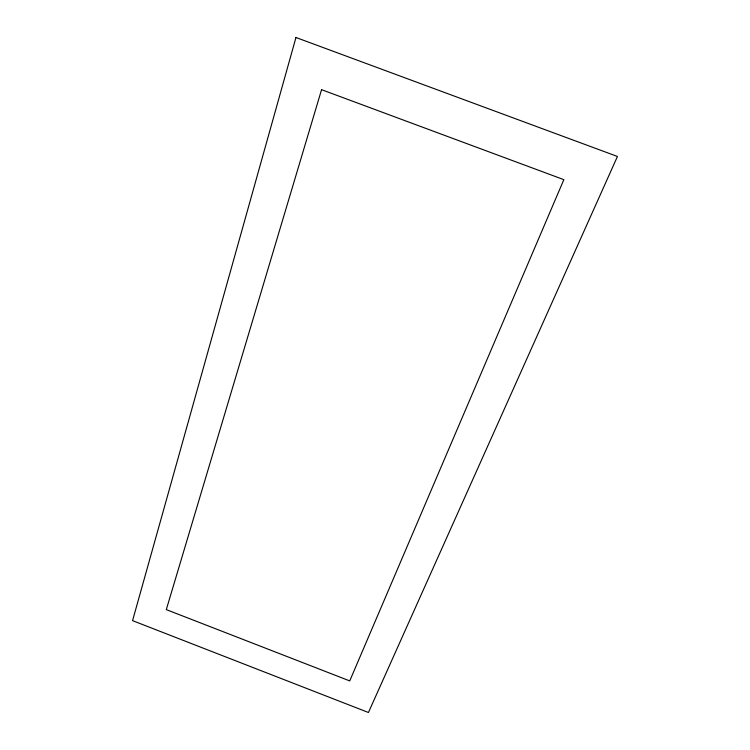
<?xml version="1.0" encoding="UTF-8"?>
<svg xmlns="http://www.w3.org/2000/svg" width="750" height="750" viewBox="0 0 750 750"><rect width="100%" height="100%" fill="white"/><g stroke="black" fill="none" stroke-linecap="round" stroke-linejoin="round"><path stroke-width="1.12" d="M295.969 37.5L132.562 620.644L368.438 712.5L617.438 156.469L295.969 37.5M321.562 89.681L166.303 609.609L349.734 680.906L563.85 179.662L321.562 89.681"/></g></svg>
